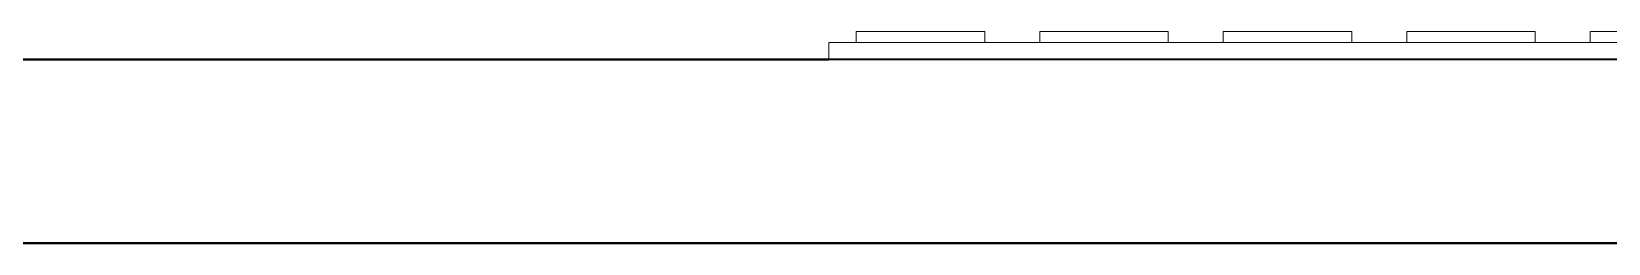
# Model space of a CAD drawing. Header units: millimetres. Extents: x -153298 to 620751, y -313239 to 250031.
# Drawn here: x 125140.6 to 125570.3, y -294559.5 to -294501.8 of the extents above; entities that cross this region are included whole.
import ezdxf

# ---------------------------------------------------------------- set-up
doc = ezdxf.new("R2010")
doc.units = ezdxf.units.MM
for name, color, linetype, lineweight in [('A-FLOR-LEVL', 7, 'Continuous', 35), ('A-FLOR-LEVL-E', 7, 'Continuous', 35), ('A-GENM', 7, 'Continuous', 9)]:
    doc.layers.add(name, color=color, linetype=linetype, lineweight=lineweight)

# ---------------------------------------------------------------- blocks, each defined once
blk = doc.blocks.new('Ramp - Ramp-6647670-2120-01 ENTRANCE 1 SECTION A')
at = {"layer": 'A-FLOR-LEVL', "color": 7}
for p, q in [((-856476.1881364416, 101937.4035925976), (-858376.1881364417, 101937.4035925976)), ((-858376.1881364417, 101887.4035925976), (-856476.1881364416, 101887.4035925976))]:
    blk.add_line(p, q, dxfattribs=at)
at = {"layer": 'A-FLOR-LEVL-E', "color": 7}
for p, q in [((-858326.1881364417, 101937.4035925976), (-857892.3738653887, 101937.4035925976)), ((-856476.1881364416, 101887.2302818527), (-858176.8450252687, 101887.2302818527))]:
    blk.add_line(p, q, dxfattribs=at)
blk = doc.blocks.new('DPA_GM_Tactile Tile Line Base - Decision Tactile-V38-2120-01 ENTRANCE 1 SECTION A')
at = {"layer": 'A-GENM', "color": 7}
for p, q in [((-857884.8738653887, 101945.0000000002), (-857884.8738653887, 101942.0000000002)), ((-857884.8738653887, 101945.0000000002), (-857855.7600848017, 101945.0000000002)), ((-857855.7600848017, 101945.0000000002), (-857884.8738653887, 101945.0000000002)), ((-857884.8738653887, 101945.0000000002), (-857884.8738653887, 101942.0000000002)), ((-857884.8738653887, 101945.0000000002), (-857855.7600848017, 101945.0000000002)), ((-857855.7600848017, 101945.0000000002), (-857884.8738653887, 101945.0000000002)), ((-857884.8738653887, 101945.0000000002), (-857884.8738653887, 101942.0000000002)), ((-857884.8738653887, 101945.0000000002), (-857855.7600848017, 101945.0000000002)), ((-857855.7600848017, 101945.0000000002), (-857884.8738653887, 101945.0000000002)), ((-857884.8738653887, 101945.0000000002), (-857884.8738653887, 101942.0000000002)), ((-857884.8738653887, 101945.0000000002), (-857855.7600848017, 101945.0000000002)), ((-857855.7600848017, 101945.0000000002), (-857884.8738653887, 101945.0000000002)), ((-857884.8738653887, 101945.0000000002), (-857884.8738653887, 101942.0000000002)), ((-857884.8738653887, 101945.0000000002), (-857855.7600848017, 101945.0000000002)), ((-857855.7600848017, 101945.0000000002), (-857884.8738653887, 101945.0000000002)), ((-857884.8738653887, 101945.0000000002), (-857884.8738653887, 101942.0000000002)), ((-857884.8738653887, 101945.0000000002), (-857849.8738653888, 101945.0000000002)), ((-857855.7600848017, 101945.0000000002), (-857884.8738653887, 101945.0000000002)), ((-857854.9994967179, 101945.0000000002), (-857849.8738653888, 101945.0000000002)), ((-857849.8738653888, 101945.0000000002), (-857854.9994967179, 101945.0000000002)), ((-857854.9994967179, 101945.0000000002), (-857849.8738653888, 101945.0000000002)), ((-857849.8738653888, 101945.0000000002), (-857854.9994967179, 101945.0000000002)), ((-857854.9994967179, 101945.0000000002), (-857849.8738653888, 101945.0000000002)), ((-857849.8738653888, 101945.0000000002), (-857854.9994967179, 101945.0000000002)), ((-857854.9994967179, 101945.0000000002), (-857849.8738653888, 101945.0000000002)), ((-857849.8738653888, 101945.0000000002), (-857854.9994967179, 101945.0000000002)), ((-857854.9994967179, 101945.0000000002), (-857849.8738653888, 101945.0000000002)), ((-857849.8738653888, 101945.0000000002), (-857854.9994967179, 101945.0000000002)), ((-857849.8738653888, 101945.0000000002), (-857854.9994967179, 101945.0000000002)), ((-857849.8738653888, 101942.0000000002), (-857849.8738653888, 101945.0000000002)), ((-857849.8738653888, 101942.0000000002), (-857849.8738653888, 101945.0000000002)), ((-857849.8738653888, 101942.0000000002), (-857849.8738653888, 101945.0000000002)), ((-857849.8738653888, 101942.0000000002), (-857849.8738653888, 101945.0000000002)), ((-857849.8738653888, 101942.0000000002), (-857849.8738653888, 101945.0000000002)), ((-857849.8738653888, 101942.0000000002), (-857849.8738653888, 101945.0000000002)), ((-857834.8738653887, 101945.0000000002), (-857834.8738653887, 101942.0000000002)), ((-857834.8738653888, 101945.0000000002), (-857799.8738653887, 101945.0000000002)), ((-857799.8738653887, 101945.0000000002), (-857834.8738653888, 101945.0000000002)), ((-857834.8738653887, 101945.0000000002), (-857834.8738653887, 101942.0000000002)), ((-857834.8738653888, 101945.0000000002), (-857799.8738653887, 101945.0000000002)), ((-857799.8738653887, 101945.0000000002), (-857834.8738653888, 101945.0000000002)), ((-857834.8738653887, 101945.0000000002), (-857834.8738653887, 101942.0000000002)), ((-857834.8738653888, 101945.0000000002), (-857799.8738653887, 101945.0000000002)), ((-857799.8738653887, 101945.0000000002), (-857834.8738653888, 101945.0000000002)), ((-857834.8738653887, 101945.0000000002), (-857834.8738653887, 101942.0000000002)), ((-857834.8738653888, 101945.0000000002), (-857799.8738653887, 101945.0000000002)), ((-857799.8738653887, 101945.0000000002), (-857834.8738653888, 101945.0000000002)), ((-857834.8738653887, 101945.0000000002), (-857834.8738653887, 101942.0000000002)), ((-857834.8738653888, 101945.0000000002), (-857799.8738653887, 101945.0000000002)), ((-857799.8738653887, 101945.0000000002), (-857834.8738653888, 101945.0000000002)), ((-857834.8738653887, 101945.0000000002), (-857834.8738653887, 101942.0000000002)), ((-857834.8738653888, 101945.0000000002), (-857799.8738653887, 101945.0000000002)), ((-857799.8738653887, 101945.0000000002), (-857834.8738653888, 101945.0000000002)), ((-857799.8738653887, 101942.0000000002), (-857799.8738653887, 101945.0000000002)), ((-857799.8738653887, 101942.0000000002), (-857799.8738653887, 101945.0000000002)), ((-857799.8738653887, 101942.0000000002), (-857799.8738653887, 101945.0000000002)), ((-857799.8738653887, 101942.0000000002), (-857799.8738653887, 101945.0000000002)), ((-857799.8738653887, 101942.0000000002), (-857799.8738653887, 101945.0000000002)), ((-857799.8738653887, 101942.0000000002), (-857799.8738653887, 101945.0000000002)), ((-857784.8738653888, 101945.0000000002), (-857784.8738653888, 101942.0000000002)), ((-857784.8738653888, 101945.0000000002), (-857749.8738653887, 101945.0000000002)), ((-857749.8738653887, 101945.0000000002), (-857784.8738653888, 101945.0000000002)), ((-857784.8738653888, 101945.0000000002), (-857784.8738653888, 101942.0000000002)), ((-857784.8738653888, 101945.0000000002), (-857749.8738653887, 101945.0000000002)), ((-857749.8738653887, 101945.0000000002), (-857784.8738653888, 101945.0000000002)), ((-857784.8738653888, 101945.0000000002), (-857784.8738653888, 101942.0000000002)), ((-857784.8738653888, 101945.0000000002), (-857749.8738653887, 101945.0000000002)), ((-857749.8738653887, 101945.0000000002), (-857784.8738653888, 101945.0000000002)), ((-857784.8738653888, 101945.0000000002), (-857784.8738653888, 101942.0000000002)), ((-857784.8738653888, 101945.0000000002), (-857749.8738653887, 101945.0000000002)), ((-857749.8738653887, 101945.0000000002), (-857784.8738653888, 101945.0000000002)), ((-857784.8738653888, 101945.0000000002), (-857784.8738653888, 101942.0000000002)), ((-857784.8738653888, 101945.0000000002), (-857749.8738653887, 101945.0000000002)), ((-857749.8738653887, 101945.0000000002), (-857784.8738653888, 101945.0000000002)), ((-857784.8738653888, 101945.0000000002), (-857784.8738653888, 101942.0000000002)), ((-857784.8738653888, 101945.0000000002), (-857749.8738653887, 101945.0000000002)), ((-857749.8738653887, 101945.0000000002), (-857784.8738653888, 101945.0000000002)), ((-857749.8738653887, 101942.0000000002), (-857749.8738653887, 101945.0000000002)), ((-857749.8738653887, 101942.0000000002), (-857749.8738653887, 101945.0000000002)), ((-857749.8738653887, 101942.0000000002), (-857749.8738653887, 101945.0000000002)), ((-857749.8738653887, 101942.0000000002), (-857749.8738653887, 101945.0000000002)), ((-857749.8738653887, 101942.0000000002), (-857749.8738653887, 101945.0000000002)), ((-857749.8738653887, 101942.0000000002), (-857749.8738653887, 101945.0000000002)), ((-857734.8738653887, 101945.0000000002), (-857734.8738653887, 101942.0000000002)), ((-857699.8738653887, 101945.0000000002), (-857734.8738653887, 101945.0000000002)), ((-857734.8738653887, 101945.0000000002), (-857699.8738653887, 101945.0000000002)), ((-857734.8738653887, 101945.0000000002), (-857734.8738653887, 101942.0000000002)), ((-857699.8738653887, 101945.0000000002), (-857734.8738653887, 101945.0000000002)), ((-857734.8738653887, 101945.0000000002), (-857699.8738653887, 101945.0000000002)), ((-857734.8738653887, 101945.0000000002), (-857734.8738653887, 101942.0000000002)), ((-857699.8738653887, 101945.0000000002), (-857734.8738653887, 101945.0000000002)), ((-857734.8738653887, 101945.0000000002), (-857699.8738653887, 101945.0000000002)), ((-857734.8738653887, 101945.0000000002), (-857734.8738653887, 101942.0000000002)), ((-857699.8738653887, 101945.0000000002), (-857734.8738653887, 101945.0000000002)), ((-857734.8738653887, 101945.0000000002), (-857699.8738653887, 101945.0000000002)), ((-857734.8738653887, 101945.0000000002), (-857734.8738653887, 101942.0000000002)), ((-857699.8738653887, 101945.0000000002), (-857734.8738653887, 101945.0000000002)), ((-857734.8738653887, 101945.0000000002), (-857699.8738653887, 101945.0000000002)), ((-857734.8738653887, 101945.0000000002), (-857734.8738653887, 101942.0000000002)), ((-857699.8738653887, 101945.0000000002), (-857734.8738653887, 101945.0000000002)), ((-857734.8738653887, 101945.0000000002), (-857699.8738653887, 101945.0000000002)), ((-857699.8738653887, 101942.0000000002), (-857699.8738653887, 101945.0000000002)), ((-857699.8738653887, 101942.0000000002), (-857699.8738653887, 101945.0000000002)), ((-857699.8738653887, 101942.0000000002), (-857699.8738653887, 101945.0000000002)), ((-857699.8738653887, 101942.0000000002), (-857699.8738653887, 101945.0000000002)), ((-857699.8738653887, 101942.0000000002), (-857699.8738653887, 101945.0000000002)), ((-857699.8738653887, 101942.0000000002), (-857699.8738653887, 101945.0000000002)), ((-857684.8738653887, 101945.0000000002), (-857684.8738653887, 101942.0000000002)), ((-857680.0638812756, 101945.0000000002), (-857684.8738653887, 101945.0000000002)), ((-857684.8738653887, 101945.0000000002), (-857680.0638812756, 101945.0000000002)), ((-857684.8738653887, 101945.0000000002), (-857684.8738653887, 101942.0000000002)), ((-857680.0638812756, 101945.0000000002), (-857684.8738653887, 101945.0000000002)), ((-857684.8738653887, 101945.0000000002), (-857680.0638812756, 101945.0000000002)), ((-857684.8738653887, 101945.0000000002), (-857684.8738653887, 101942.0000000002)), ((-857680.0638812756, 101945.0000000002), (-857684.8738653887, 101945.0000000002)), ((-857684.8738653887, 101945.0000000002), (-857680.0638812756, 101945.0000000002)), ((-857684.8738653887, 101945.0000000002), (-857684.8738653887, 101942.0000000002)), ((-857680.0638812756, 101945.0000000002), (-857684.8738653887, 101945.0000000002)), ((-857684.8738653887, 101945.0000000002), (-857680.0638812756, 101945.0000000002)), ((-857684.8738653887, 101945.0000000002), (-857684.8738653887, 101942.0000000002)), ((-857680.0638812756, 101945.0000000002), (-857684.8738653887, 101945.0000000002)), ((-857684.8738653887, 101945.0000000002), (-857680.0638812756, 101945.0000000002)), ((-857684.8738653887, 101945.0000000002), (-857684.8738653887, 101942.0000000002)), ((-857680.0638812756, 101945.0000000002), (-857684.8738653887, 101945.0000000002)), ((-857684.8738653887, 101945.0000000002), (-857649.8738653887, 101945.0000000002)), ((-857892.3738653887, 101942.0000000002), (-857592.3738653887, 101942.0000000002)), ((-857884.2775673487, 101942.0000000002), (-857892.3738653887, 101942.0000000002)), ((-857892.3738653887, 101942.0000000002), (-857892.3738653887, 101937.4035925976)), ((-857892.3738653887, 101937.5679513936), (-857892.3738653887, 101942.0000000002)), ((-857834.2775673488, 101942.0000000002), (-857850.4701634287, 101942.0000000002)), ((-857784.2775673488, 101942.0000000002), (-857800.4701634287, 101942.0000000002)), ((-857734.2775673488, 101942.0000000002), (-857750.4701634287, 101942.0000000002)), ((-857684.2775673488, 101942.0000000002), (-857700.4701634286, 101942.0000000002))]:
    blk.add_line(p, q, dxfattribs=at)

msp = doc.modelspace()

# ---------------------------------------------------------------- block references
at = {"layer": 'A-FLOR-LEVL-E', "color": 7}
msp.add_blockref('Ramp - Ramp-6647670-2120-01 ENTRANCE 1 SECTION A', (983250.2538571953, -396446.7529596833), dxfattribs=at)
at = {"layer": 'A-GENM', "color": 7}
msp.add_blockref('DPA_GM_Tactile Tile Line Base - Decision Tactile-V38-2120-01 ENTRANCE 1 SECTION A', (983250.2538571953, -396446.7529596833), dxfattribs=at)

doc.saveas('drawing.dxf')
